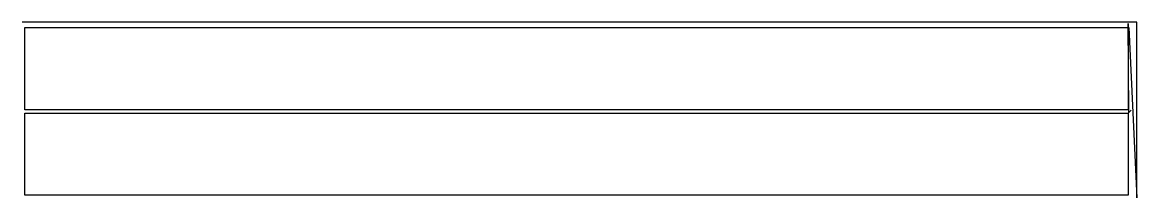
# Model space of a CAD drawing. Header units: metres. Extents: x 0 to 6925, y 0 to 1090.
import ezdxf

# ---------------------------------------------------------------- set-up
doc = ezdxf.new("R2010")
doc.units = ezdxf.units.M

msp = doc.modelspace()

# ---------------------------------------------------------------- linework, layer by layer
at = {"layer": 'TOOL_0'}
for p, q in [((1, 1090.456), (0, 1090.456)), ((6925.108, 1090.456), (1, 1090.456)), ((15, 546.988), (15, 1058.488)), ((15, 1058.488), (6872.001, 1058.488)), ((6875.537, 530.037), (6872.001, 1083.488)), ((6872.001, 1083.488), (6872.001, 1058.488)), ((6872.001, 1058.488), (6872.001, 546.988)), ((6872.001, 1058.488), (6877.001, 1058.488)), ((6877.001, 1058.488), (6925.108, 0)), ((6925.108, 1), (6925.108, 1090.456)), ((6872.001, 546.988), (15, 546.988)), ((15, 15.001), (15, 526.501)), ((15, 526.501), (6872.001, 526.501)), ((6889.679, 544.179), (6872.001, 526.501)), ((6872.001, 526.501), (6875.537, 530.037)), ((6872.001, 526.501), (6872.001, 15.001)), ((6872.001, 15.001), (15, 15.001)), ((6925.108, 0), (6925.108, 1)), ((6925.108, 1), (6925.108, 0)), ((6925.108, 0), (6925.108, 1))]:
    msp.add_line(p, q, dxfattribs=at)

doc.saveas('drawing.dxf')
